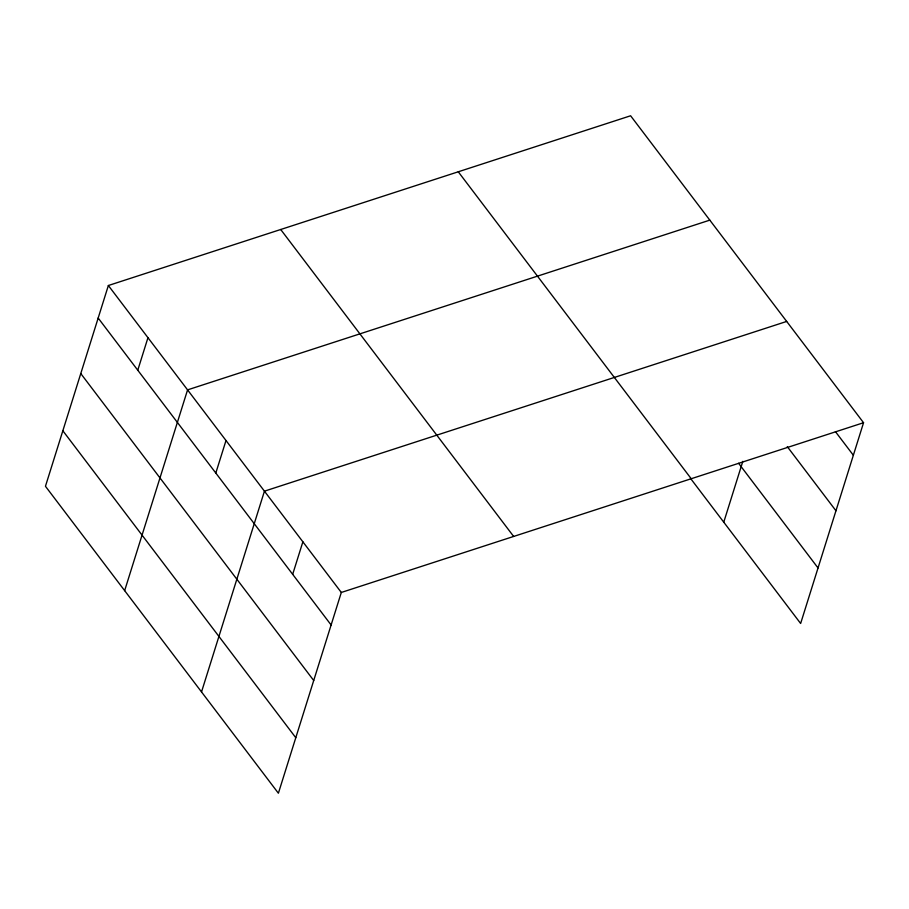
<?xml version="1.0" encoding="UTF-8"?>
<svg xmlns="http://www.w3.org/2000/svg" width="909" height="909" viewBox="0 0 909 909"><rect width="100%" height="100%" fill="white"/><g stroke="black" fill="none" stroke-linecap="round" stroke-linejoin="round"><path stroke-width="1.36" d="M108.364 285.517L45.45 486.281L278.393 793.227L341.307 592.463L108.364 285.517L630.607 115.773L863.55 422.719L800.636 623.483L690.454 478.304M137.77 370.224L147.962 337.693M124.647 590.645L187.572 389.87L709.804 220.137M215.808 473.044L226 440.524M201.525 691.931L264.439 491.167L786.683 321.434M292.675 574.34L302.879 541.809M723.757 522.198L742.823 461.352M341.307 592.463L863.55 422.719M835.416 431.616L853.358 455.25M787.274 446.614L835.962 510.767M738.597 463.295L818.032 567.966M458.272 171.79L691.215 478.736M280.711 229.5L513.653 536.446M98.172 318.036L331.115 624.983M80.776 373.554L313.719 680.511M62.846 430.764L295.789 737.71"/></g></svg>
